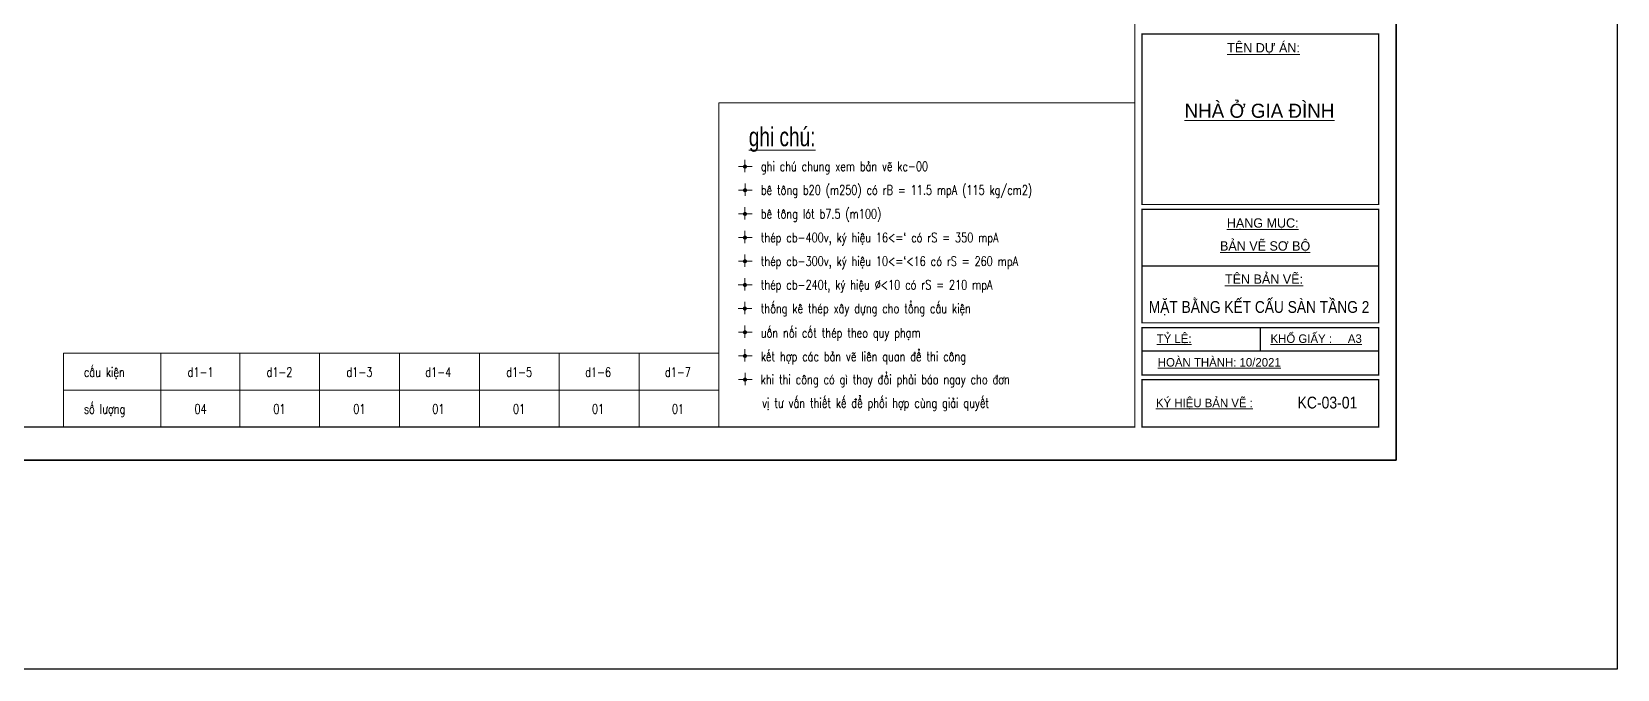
# Model space of a CAD drawing. Extents: x -2098986 to 943, y -1296280 to 73591.
# Drawn here: x -1839062 to -1818977, y -1164699 to -1156617 of the extents above; entities that cross this region are included whole.
import ezdxf
from ezdxf.enums import TextEntityAlignment as Align

# ---------------------------------------------------------------- set-up
doc = ezdxf.new("R2010")
doc.units = 0
doc.header["$LTSCALE"] = 150
doc.layers.get('Defpoints').update_dxf_attribs({"lineweight": 18})
for name, color, linetype, lineweight in [('05.Text', 253, 'Continuous', 18), ('11.Khung bo', 32, 'Continuous', 50), ('12.Khung', 36, 'Continuous', 25), ('G-ANNO-TTLB', 6, 'Continuous', 9), ('KCVN-THAY', 7, 'Continuous', 25), ('LS-DIM', 251, 'Continuous', 13), ('LS-TEXT', 60, 'Continuous', 20), ('LS-THAY', 7, 'Continuous', 20)]:
    doc.layers.add(name, color=color, linetype=linetype, lineweight=lineweight)
doc.layers.add('Tpl_Bound', color=1, linetype='Continuous', plot=False)
doc.styles.add('KCVN-LEADER', font='vnromadi.shx', dxfattribs={"width": 0.7, "height": 4})
doc.styles.add('vnarialH', font='')
doc.styles.add('VnAvantH', font='')
doc.styles.add('vnsimpli', font='vnsimli.shx', dxfattribs={"width": 0.75})
doc.styles.get('vnarialH').set_extended_font_data('.VnArialH')
doc.styles.get('VnAvantH').set_extended_font_data('.VnAvantH')

# ---------------------------------------------------------------- blocks, each defined once
blk = doc.blocks.new('*U4')
at = {"layer": 'KCVN-THAY', "color": 140}
blk.add_lwpolyline([(214871.76, 86966.68), (215381.8, 86966.68), (215381.8, 86579.68), (214871.76, 86579.68)], close=True, dxfattribs=at)
blk = doc.blocks.new('100')
at = {"layer": '11.Khung bo', "const_width": 26.7}
for points in [[(1860913, -945240), (1860913, -916940), (1896063, -916940), (1896063, -945240)], [(1860913, -945240), (1860913, -916940), (1896063, -916940), (1896063, -945240)], [(1860913, -945240), (1860913, -916940), (1896063, -916940), (1896063, -945240)], [(1896213, -940540), (1901213, -940540), (1901213, -936940), (1896213, -936940)], [(1896213, -940540), (1901213, -940540), (1901213, -936940), (1896213, -936940)], [(1896213, -940540), (1901213, -940540), (1901213, -936940), (1896213, -936940)], [(1896213, -943040), (1901213, -943040), (1901213, -940640), (1896213, -940640)], [(1896213, -943040), (1901213, -943040), (1901213, -940640), (1896213, -940640)], [(1896213, -943040), (1901213, -943040), (1901213, -940640), (1896213, -940640)], [(1896213, -944140), (1901213, -944140), (1901213, -943140), (1896213, -943140)], [(1896213, -944140), (1901213, -944140), (1901213, -943140), (1896213, -943140)], [(1896213, -944140), (1901213, -944140), (1901213, -943140), (1896213, -943140)], [(1896213, -945240), (1901213, -945240), (1901213, -944240), (1896213, -944240)], [(1896213, -945240), (1901213, -945240), (1901213, -944240), (1896213, -944240)], [(1896213, -945240), (1901213, -945240), (1901213, -944240), (1896213, -944240)]]:
    blk.add_lwpolyline(points, close=True, dxfattribs=at)
at = {"layer": '12.Khung'}
for p, q in [((1901213, -941840), (1896213, -941840)), ((1901213, -941840), (1896213, -941840)), ((1901213, -941840), (1896213, -941840)), ((1898713, -943640), (1898713, -943140)), ((1898713, -943640), (1898713, -943140)), ((1898713, -943640), (1898713, -943140)), ((1901213, -943640), (1896213, -943640)), ((1901213, -943640), (1896213, -943640)), ((1901213, -943640), (1896213, -943640))]:
    blk.add_line(p, q, dxfattribs=at)
blk.add_lwpolyline([(1901579, -945940), (1901579, -916240), (1859580, -916240), (1859580, -945940)], close=True, dxfattribs=at)
blk.add_lwpolyline([(1901579, -945940), (1901579, -916240), (1859580, -916240), (1859580, -945940)], close=True, dxfattribs=at)
blk.add_lwpolyline([(1901579, -945940), (1901579, -916240), (1859580, -916240), (1859580, -945940)], close=True, dxfattribs=at)
at = {"layer": '05.Text', "style": 'VnAvantH'}
for s, height, p in [('%%Utªn Dù ¸N:', 198, (1898013, -937329)), ('%%Unhµ ë gia ®×nh', 297, (1897112, -938709)), ('%%Uh¹ng môc:', 198, (1898005, -941030)), ('%%Uh¹ng môc:', 198, (1898005, -941030)), ('%%Uh¹ng môc:', 198, (1898005, -941030)), ('%%Ub¶n vÏ s¬ bé', 198, (1897861, -941515)), ('%%Ub¶n vÏ s¬ bé', 198, (1897861, -941515)), ('%%Ub¶n vÏ s¬ bé', 198, (1897861, -941515)), ('%%Utªn b¶n vÏ:', 198, (1897966, -942216)), ('%%Utªn b¶n vÏ:', 198, (1897966, -942216)), ('%%Utªn b¶n vÏ:', 198, (1897966, -942216)), ('%%Utû lÖ:', 180, (1896525, -943464)), ('%%UKHæ GIÊY :     A3', 180, (1898928, -943464)), ('%%Uhoµn thµnh: 10/2021', 180, (1896548, -943964)), ('%%Uký hiÖu b¶n vÏ :', 180, (1896508, -944823))]:
    blk.add_text(s, height=height, dxfattribs=at).set_placement(p)
blk = doc.blocks.new('n')
at = {"layer": 'LS-TEXT', "linetype": 'Continuous'}
for p, q in [((-27, 0), (-175, 0)), ((-175, 0), (188, 0)), ((0, 0), (0, 178)), ((0, 178), (0, -151))]:
    blk.add_line(p, q, dxfattribs=at)
at = {"layer": 'LS-TEXT', "linetype": 'Continuous', "const_width": 54}
blk.add_lwpolyline([(-27, 0, 1), (27, 0, 1)], format="xyb", close=True, dxfattribs=at)
blk = doc.blocks.new('GHI CHU NHA BE TONG 2')
at = {"layer": 'LS-THAY'}
blk.add_lwpolyline([(-266782, -808508), (-258003, -808508), (-258003, -815358), (-266782, -815358)], close=True, dxfattribs=at)
at = {"layer": 'LS-THAY', "xscale": 0.7999999999301508, "yscale": 0.7999999999301508, "zscale": 0.7999999999301508}
for p in [(-266233, -809858), (-266232, -810358), (-266233, -810858), (-266233, -811358), (-266233, -811858), (-266235, -812358), (-266236, -812858), (-266233, -813358), (-266233, -813858), (-266232, -814358)]:
    blk.add_blockref('n', p, dxfattribs=at)
at = {"layer": 'LS-TEXT', "color": 60, "style": 'KCVN-LEADER', "width": 0.75}
blk.add_text('%%Ughi chó:', height=400, dxfattribs=at).set_placement((-266152, -809428))
at = {"layer": 'LS-TEXT', "style": 'vnsimpli', "width": 0.75}
for s, p in [('   ghi chó chung xem b¶n vÏ kc-00', (-266233, -809952)), ('   bª t«ng b20 (m250) cã rB = 11.5 mpA (115 kg/cm2)', (-266233, -810453)), ('   bª t«ng lãt b7.5 (m100)', (-266235, -810956)), ('   thÐp cb-400v, ký hiÖu 16<=` cã rS = 350 mpA', (-266235, -811458)), ('   thÐp cb-300v, ký hiÖu 10<=`<16 cã rS = 260 mpA', (-266235, -811958)), ('   thÐp cb-240t, ký hiÖu %%C<10 cã rS = 210 mpA', (-266235, -812454)), ('   thèng kª thÐp x©y dùng cho tæng cÊu kiÖn', (-266236, -812954)), ('   uèn nèi cèt thÐp theo quy ph¹m', (-266235, -813470)), ('   kÕt hîp c¸c b¶n vÏ liªn quan ®Ó thi c«ng', (-266235, -813970)), ('   khi thi c«ng cã g× thay ®æi ph¶i b¸o ngay cho ®¬n', (-266236, -814454)), ('vÞ t\xad vÊn thiÕt kÕ ®Ó phèi hîp cïng gi¶i quyÕt', (-265871, -814951))]:
    blk.add_text(s, height=200, dxfattribs=at).set_placement(p)

msp = doc.modelspace()

# ---------------------------------------------------------------- linework, layer by layer
at = {"layer": 'LS-THAY'}
for p, q in [((-1838659.3, -1160693.8), (-1838659.3, -1161627.1)), ((-1838659.3, -1160693.8), (-1830356, -1160693.8)), ((-1837427.4, -1160693.8), (-1837427.4, -1161627.1)), ((-1836427.4, -1160693.8), (-1836427.4, -1161627.1)), ((-1835415.5, -1160693.8), (-1835415.5, -1161627.1)), ((-1834403.6, -1160693.8), (-1834403.6, -1161627.1)), ((-1833391.7, -1160693.8), (-1833391.7, -1161627.1)), ((-1832379.8, -1160693.8), (-1832379.8, -1161627.1)), ((-1831367.9, -1160693.8), (-1831367.9, -1161627.1)), ((-1830356, -1160693.8), (-1830356, -1161627.1)), ((-1838659.3, -1161160.4), (-1830356, -1161160.4)), ((-1838659.3, -1161627.1), (-1830356, -1161627.1))]:
    msp.add_line(p, q, dxfattribs=at)
at = {"layer": 'Tpl_Bound', "color": 1}
msp.add_lwpolyline([(-1846978.5, -1162047.1), (-1846978.5, -1144227.1), (-1821778.5, -1144227.1), (-1821778.5, -1162047.1)], close=True, dxfattribs=at)

# ---------------------------------------------------------------- block references
at = {"layer": '05.Text', "xscale": 0.6000055114637588, "yscale": 0.6000055114637588, "zscale": 0.6000055114637588}
msp.add_blockref('100', (-2962736.5, -594478), dxfattribs=at)
at = {"layer": 'Defpoints', "xscale": 60, "yscale": 60, "zscale": 60}
msp.add_blockref('*U4', (-14741884.9, -6359479.5), dxfattribs=at)
at = {"layer": 'LS-DIM', "xscale": 0.599999999967762, "yscale": 0.599999999967762, "zscale": 0.599999999967762}
msp.add_blockref('GHI CHU NHA BE TONG 2', (-1670286.9, -672412.1), dxfattribs=at)

# ---------------------------------------------------------------- texts
at = {"layer": 'G-ANNO-TTLB', "color": 3, "style": 'vnarialH'}
for s, width, p, p2 in [('mÆt b»ng kÕt cÊu sµn tÇng 2', 0.830359, (-1824911.6, -1160181.1), (-1822117.5, -1160181.1)), ('KC-03-01', 0.844492, (-1823027.4, -1161393.1), (-1822270.1, -1161393.1))]:
    msp.add_text(s, height=150, dxfattribs=dict(at, width=width)).set_placement(p, p2, align=Align.FIT)
at = {"layer": 'LS-TEXT', "style": 'vnsimpli', "width": 0.75}
for s, p in [('cÊu kiÖn', (-1838401, -1160992.1)), ('sè l\xadîng', (-1838401, -1161458.7))]:
    msp.add_text(s, height=120, dxfattribs=at).set_placement(p)
for s, p in [('d1-1', (-1836923.3, -1160992.1)), ('d1-2', (-1835923.3, -1160992.1)), ('d1-3', (-1834911.4, -1160992.1)), ('d1-4', (-1833911.4, -1160992.1)), ('d1-5', (-1832887.6, -1160992.1)), ('d1-6', (-1831887.6, -1160992.1)), ('d1-7', (-1830875.7, -1160992.1)), ('04', (-1836923.3, -1161458.7)), ('01', (-1835923.3, -1161458.7)), ('01', (-1834911.4, -1161458.7)), ('01', (-1833911.4, -1161458.7)), ('01', (-1832887.6, -1161458.7)), ('01', (-1831887.6, -1161458.7)), ('01', (-1830875.7, -1161458.7))]:
    msp.add_text(s, height=120, dxfattribs=at).set_placement(p, align=Align.CENTER)

doc.saveas('drawing.dxf')
